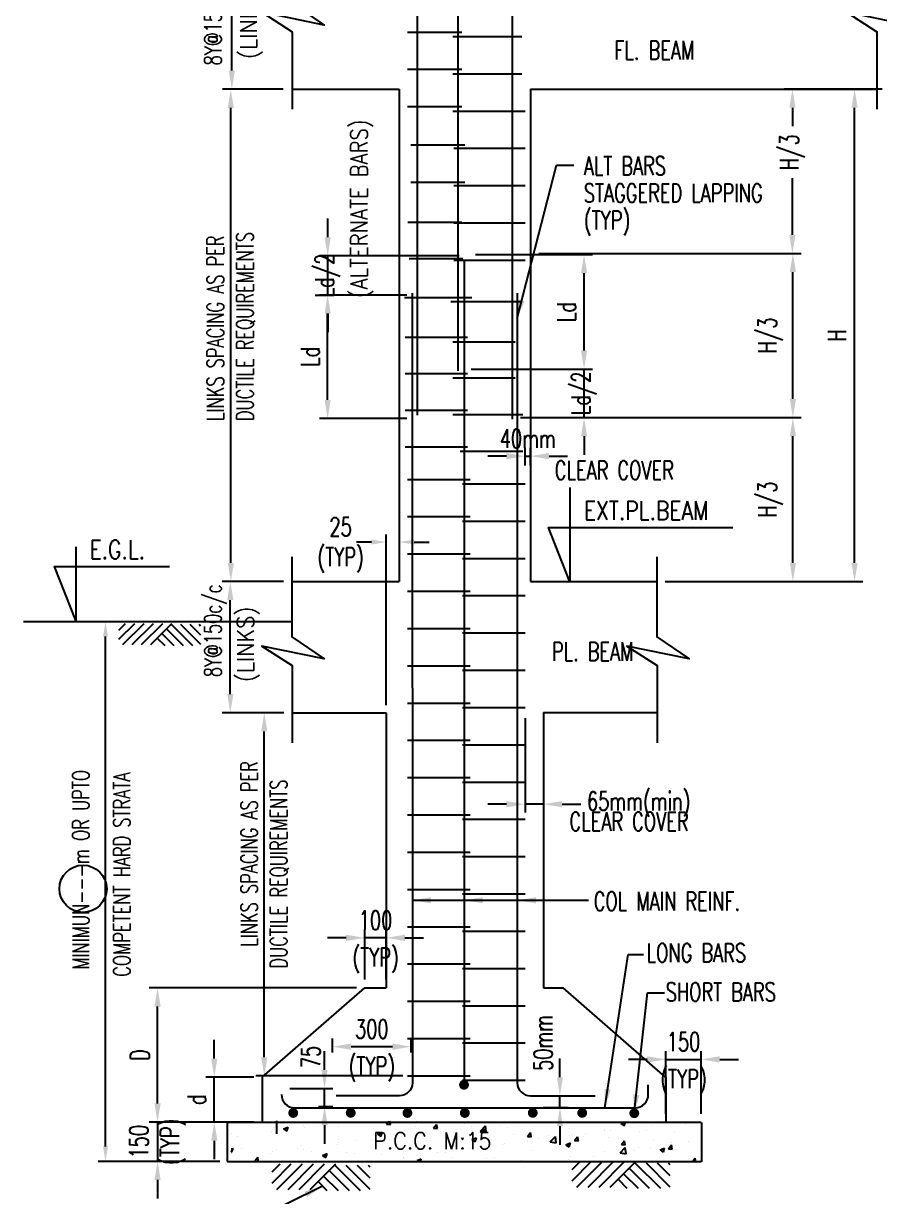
# Model space of a CAD drawing. Header units: inches. Extents: x 61991 to 161106, y 29687 to 64402.
# Drawn here: x 67354 to 67767, y 34769 to 35336 of the extents above; entities that cross this region are included whole.
import ezdxf
from ezdxf.enums import TextEntityAlignment as Align

# ---------------------------------------------------------------- set-up
doc = ezdxf.new("R2010")
doc.units = ezdxf.units.IN
doc.header["$MEASUREMENT"] = 0
doc.header["$PDMODE"] = 2
for name, color, linetype in [('dim', 5, 'Continuous'), ('hatch', 8, 'Continuous'), ('level', 3, 'Continuous'), ('LINE CUT', 8, 'Continuous'), ('other', 5, 'Continuous'), ('p.c.c.', 8, 'Continuous'), ('R.C.C. STRUCTURE', 4, 'Continuous'), ('reinforcement', 6, 'Continuous'), ('REINFORCEMENT LINKS', 2, 'Continuous'), ('TEXT MIDIUM', 2, 'Continuous'), ('TEXT NORMAL', 4, 'Continuous'), ('title', 6, 'Continuous')]:
    doc.layers.add(name, color=color, linetype=linetype)
doc.styles.add('ROMANS', font='R.SHX', dxfattribs={"width": 0.7})
doc.dimstyles.new('DIM96', dxfattribs={"dimscale": 0, "dimtxt": 9, "dimasz": 9, "dimexe": 4, "dimexo": 4, "dimgap": 4, "dimtad": 1, "dimdec": 0, "dimzin": 1, "dimdsep": 46, "dimlunit": 4, "dimtxsty": 'ROMANS', "dimcen": 0, "dimclrd": 5, "dimclre": 5, "dimclrt": 4, "dimadec": 0, "dimazin": 0, "dimtfac": 1, "dimtdec": 0, "dimtix": 1, "dimtmove": 2, "dimatfit": 3, "dimfxl": 0, "dimfrac": 1, "dimtzin": 0, "dimlwd": -1, "dimlwe": -1, "dimarcsym": 0})

# ---------------------------------------------------------------- blocks, each defined once
blk = doc.blocks.new('*D246')
at = {"layer": 'Defpoints', "color": 0, "transparency": 16777216}
for p in [(67725.02, 35304.15), (67772.45, 35304.15), (67598.46, 35224.78)]:
    blk.add_point(p, dxfattribs=at)
at = {"layer": 'dim', "color": 5, "transparency": 16777216}
for p, q in [((67768.45, 35304.15), (67721.02, 35304.15)), ((67725.02, 35295.15), (67725.02, 35286.18)), ((67725.02, 35233.78), (67725.02, 35261.08)), ((67602.46, 35224.78), (67729.02, 35224.78))]:
    blk.add_line(p, q, dxfattribs=at)
for points in [[(67723.52, 35295.15), (67726.52, 35295.15), (67725.02, 35304.15)], [(67723.52, 35233.78), (67726.52, 35233.78), (67725.02, 35224.78)]]:
    blk.add_solid(points, dxfattribs=at)
at = {"layer": 'dim', "color": 4, "transparency": 16777216, "insert": (67725.02, 35273.63), "char_height": 9, "attachment_point": 5, "rotation": 90, "style": 'ROMANS'}
blk.add_mtext('H/3', dxfattribs=at)
blk = doc.blocks.new('*D247')
at = {"layer": 'Defpoints', "color": 0, "transparency": 16777216}
for p in [(67599.66, 35224.78), (67725.25, 35224.78), (67598.45, 35145.54)]:
    blk.add_point(p, dxfattribs=at)
at = {"layer": 'dim', "color": 5, "transparency": 16777216}
for p, q in [((67603.66, 35224.78), (67729.25, 35224.78)), ((67725.25, 35154.54), (67725.25, 35215.78)), ((67602.45, 35145.54), (67729.25, 35145.54))]:
    blk.add_line(p, q, dxfattribs=at)
for points in [[(67723.75, 35215.78), (67726.75, 35215.78), (67725.25, 35224.78)], [(67723.75, 35154.54), (67726.75, 35154.54), (67725.25, 35145.54)]]:
    blk.add_solid(points, dxfattribs=at)
at = {"layer": 'dim', "color": 4, "transparency": 16777216, "insert": (67714.4, 35185.16), "char_height": 9, "attachment_point": 5, "rotation": 90, "style": 'ROMANS'}
blk.add_mtext('H/3', dxfattribs=at)
blk = doc.blocks.new('*D248')
at = {"layer": 'Defpoints', "color": 0, "transparency": 16777216}
for p in [(67598.45, 35145.54), (67725.25, 35145.54), (67660.75, 35066.38)]:
    blk.add_point(p, dxfattribs=at)
at = {"layer": 'dim', "color": 5, "transparency": 16777216}
for p, q in [((67602.45, 35145.54), (67729.25, 35145.54)), ((67725.25, 35075.38), (67725.25, 35136.54)), ((67664.75, 35066.38), (67729.25, 35066.38))]:
    blk.add_line(p, q, dxfattribs=at)
for points in [[(67723.75, 35136.54), (67726.75, 35136.54), (67725.25, 35145.54)], [(67723.75, 35075.38), (67726.75, 35075.38), (67725.25, 35066.38)]]:
    blk.add_solid(points, dxfattribs=at)
at = {"layer": 'dim', "color": 4, "transparency": 16777216, "insert": (67714.4, 35105.96), "char_height": 9, "attachment_point": 5, "rotation": 90, "style": 'ROMANS'}
blk.add_mtext('H/3', dxfattribs=at)
blk = doc.blocks.new('*D249')
at = {"layer": 'Defpoints', "color": 0, "transparency": 16777216}
for p in [(67755.05, 35304.15), (67769.11, 35304.15), (67659.55, 35066.38)]:
    blk.add_point(p, dxfattribs=at)
at = {"layer": 'dim', "color": 5, "transparency": 16777216}
for p, q in [((67765.11, 35304.15), (67751.05, 35304.15)), ((67755.05, 35075.38), (67755.05, 35295.15)), ((67663.55, 35066.38), (67759.05, 35066.38))]:
    blk.add_line(p, q, dxfattribs=at)
for points in [[(67753.55, 35295.15), (67756.55, 35295.15), (67755.05, 35304.15)], [(67753.55, 35075.38), (67756.55, 35075.38), (67755.05, 35066.38)]]:
    blk.add_solid(points, dxfattribs=at)
at = {"layer": 'dim', "color": 4, "transparency": 16777216, "insert": (67746.55, 35185.26), "char_height": 9, "attachment_point": 5, "rotation": 90, "style": 'ROMANS'}
blk.add_mtext('H ', dxfattribs=at)
blk = doc.blocks.new('*D250')
at = {"layer": 'Defpoints', "color": 0, "transparency": 16777216}
for p in [(67453.74, 35304.09), (67483.07, 35304.09), (67483.22, 35066.38)]:
    blk.add_point(p, dxfattribs=at)
at = {"layer": 'dim', "color": 5, "transparency": 16777216}
for p, q in [((67479.07, 35304.09), (67449.74, 35304.09)), ((67453.74, 35075.38), (67453.74, 35295.09)), ((67479.22, 35066.38), (67449.74, 35066.38))]:
    blk.add_line(p, q, dxfattribs=at)
for points in [[(67452.24, 35295.09), (67455.24, 35295.09), (67453.74, 35304.09)], [(67452.24, 35075.38), (67455.24, 35075.38), (67453.74, 35066.38)]]:
    blk.add_solid(points, dxfattribs=at)
blk = doc.blocks.new('*D251')
at = {"layer": 'Defpoints', "color": 0, "transparency": 16777216}
for p in [(67469.91, 35003), (67483.33, 35003), (67540.86, 34827.7)]:
    blk.add_point(p, dxfattribs=at)
at = {"layer": 'dim', "color": 5, "transparency": 16777216}
for p, q in [((67479.33, 35003), (67465.91, 35003)), ((67469.91, 34836.7), (67469.91, 34994)), ((67536.86, 34827.7), (67465.91, 34827.7))]:
    blk.add_line(p, q, dxfattribs=at)
for points in [[(67468.41, 34994), (67471.41, 34994), (67469.91, 35003)], [(67468.41, 34836.7), (67471.41, 34836.7), (67469.91, 34827.7)]]:
    blk.add_solid(points, dxfattribs=at)
blk = doc.blocks.new('*X14')
at = {"color": 0}
for p, q in [((965.97, 785.24), (965.97, 785.24)), ((976.65, 784.79), (976.65, 784.79)), ((983.04, 784.21), (983.04, 784.21)), ((987.32, 784.34), (987.32, 784.34)), ((990.61, 785.21), (990.61, 785.21)), ((997.84, 785.08), (997.84, 785.08)), ((1012.58, 784.67), (1013.33, 785.57)), ((1012.58, 784.67), (1013.78, 784.57)), ((1013.78, 784.57), (1013.59, 785.57)), ((1021.36, 784), (1021.36, 784)), ((1021.68, 785.57), (1021.69, 785.57)), ((1021.69, 785.57), (1021.69, 785.57)), ((1025.81, 785.22), (1025.81, 785.22)), ((1026.93, 783.42), (1027.89, 784.57)), ((1028.12, 783.31), (1027.89, 784.57)), ((1036.49, 784.77), (1036.49, 784.77)), ((1038.62, 784.02), (1038.62, 784.02)), ((1041.25, 782.54), (1042.81, 784.16)), ((1043.03, 782.26), (1042.81, 784.16)), ((1047.16, 784.32), (1047.16, 784.32)), ((1048.73, 785.3), (1048.73, 785.3)), ((1084.17, 784.82), (1085.57, 785.36)), ((1084.17, 784.82), (1085.17, 784.15)), ((1085.17, 784.15), (1085.57, 785.36)), ((1089.63, 784.33), (1089.63, 784.33)), ((1093.57, 784.38), (1093.57, 784.38)), ((1098.57, 785.03), (1098.57, 785.03)), ((1103.78, 784.63), (1103.78, 784.63)), ((965.4, 781.89), (965.4, 781.89)), ((967.08, 780.9), (967.08, 780.9)), ((977.35, 782.3), (977.35, 782.3)), ((978.03, 783.56), (978.03, 783.56)), ((981.14, 783.18), (982.54, 783.71)), ((981.14, 783.18), (982.13, 782.51)), ((982.14, 782.5), (982.54, 783.71)), ((987.45, 783.58), (987.45, 783.58)), ((998, 783.89), (998, 783.89)), ((1008.68, 783.44), (1008.68, 783.44)), ((1009.7, 782), (1009.7, 782)), ((1009.88, 781.57), (1011.28, 782.11)), ((1009.88, 781.57), (1010.88, 780.9)), ((1010.56, 780.64), (1010.56, 780.64)), ((1010.88, 780.9), (1011.28, 782.11)), ((1017.97, 781.11), (1017.97, 781.11)), ((1019.35, 782.98), (1019.35, 782.98)), ((1023.19, 782.31), (1023.19, 782.31)), ((1026.93, 783.42), (1028.12, 783.31)), ((1028.2, 782.97), (1028.2, 782.97)), ((1028.36, 782.61), (1028.36, 782.61)), ((1030.03, 782.53), (1030.03, 782.53)), ((1035.77, 783.96), (1035.77, 783.96)), ((1037.82, 781.62), (1037.82, 781.62)), ((1038.62, 779.97), (1040.03, 780.51)), ((1039.62, 779.3), (1040.03, 780.51)), ((1040.7, 782.08), (1040.7, 782.08)), ((1041.25, 782.54), (1043.03, 782.26)), ((1041.27, 782.16), (1042.23, 783.31)), ((1041.27, 782.16), (1042.47, 782.06)), ((1042.47, 782.06), (1042.24, 783.31)), ((1049.48, 783.62), (1049.48, 783.62)), ((1051.38, 781.63), (1051.38, 781.63)), ((1055.62, 780.91), (1056.58, 782.06)), ((1055.62, 780.91), (1056.81, 780.8)), ((1056.81, 780.8), (1056.58, 782.06)), ((1057.84, 783.87), (1057.84, 783.87)), ((1062.06, 781.18), (1062.06, 781.18)), ((1062.6, 779.22), (1064.16, 780.85)), ((1064.38, 778.95), (1064.16, 780.85)), ((1068.36, 781.06), (1068.36, 781.06)), ((1068.52, 783.42), (1068.52, 783.42)), ((1069.14, 781.55), (1069.14, 781.55)), ((1069.96, 779.65), (1070.93, 780.8)), ((1071.16, 779.55), (1070.93, 780.8)), ((1072.73, 780.73), (1072.73, 780.73)), ((1073.36, 781.72), (1073.36, 781.72)), ((1079.19, 782.96), (1079.19, 782.96)), ((1079.24, 782.83), (1079.24, 782.83)), ((1080.45, 780.62), (1080.45, 780.62)), ((1080.94, 782.71), (1080.94, 782.71)), ((1089.87, 782.51), (1089.87, 782.51)), ((1092.11, 782.62), (1092.11, 782.62)), ((1100.55, 782.06), (1100.55, 782.06)), ((965.22, 777.07), (965.74, 777.26)), ((965.33, 776.05), (965.74, 777.26)), ((968.45, 777.31), (968.45, 777.31)), ((979.13, 776.86), (979.13, 776.86)), ((985.35, 777.32), (985.35, 777.32)), ((986.37, 778), (986.37, 778)), ((987.21, 776.93), (987.21, 776.93)), ((997.6, 778.43), (997.6, 778.43)), ((997.98, 778.99), (997.98, 778.99)), ((998.04, 780), (998.04, 780)), ((1002.99, 779.65), (1002.99, 779.65)), ((1007.87, 779.83), (1007.87, 779.83)), ((1014.49, 777.61), (1014.49, 777.61)), ((1026.16, 779.61), (1026.16, 779.61)), ((1038.38, 777.36), (1038.38, 777.36)), ((1038.62, 779.97), (1039.62, 779.3)), ((1043.14, 777.74), (1043.14, 777.74)), ((1048.15, 778.4), (1048.15, 778.4)), ((1048.48, 778.64), (1048.48, 778.64)), ((1055.72, 779.39), (1055.72, 779.39)), ((1058.87, 780.14), (1058.87, 780.14)), ((1062.6, 779.22), (1064.38, 778.95)), ((1067.37, 778.37), (1068.77, 778.91)), ((1067.37, 778.37), (1068.36, 777.7)), ((1068.36, 777.7), (1068.77, 778.91)), ((1068.78, 778.62), (1068.78, 778.62)), ((1069.96, 779.65), (1071.16, 779.55)), ((1083.41, 780.28), (1083.41, 780.28)), ((1083.94, 775.91), (1085.5, 777.54)), ((1084.31, 778.4), (1085.27, 779.55)), ((1084.31, 778.4), (1085.5, 778.29)), ((1085.5, 778.29), (1085.27, 779.55)), ((1085.72, 775.64), (1085.5, 777.54)), ((1089.39, 777.67), (1089.39, 777.67)), ((1093.31, 777.15), (1093.31, 777.15)), ((1094.09, 779.83), (1094.09, 779.83)), ((1096.11, 776.77), (1097.51, 777.31)), ((1097.11, 776.1), (1097.51, 777.31)), ((1098.65, 777.14), (1099.62, 778.29)), ((1098.65, 777.14), (1099.85, 777.04)), ((1099.85, 777.04), (1099.62, 778.29)), ((1099.65, 779.08), (1099.65, 779.08)), ((1100.89, 778.14), (1100.89, 778.14)), ((1104.76, 779.38), (1104.76, 779.38)), ((965.22, 776.13), (965.33, 776.05)), ((966.84, 774.24), (966.84, 774.24)), ((972.47, 773.57), (973.28, 774.54)), ((972.77, 775.67), (972.77, 775.67)), ((973.46, 773.57), (973.28, 774.54)), ((974.71, 776), (974.71, 776)), ((977.11, 775.65), (977.11, 775.65)), ((977.77, 776.33), (977.77, 776.33)), ((989.8, 776.41), (989.8, 776.41)), ((991.16, 773.61), (991.16, 773.61)), ((993.08, 775.12), (994.48, 775.66)), ((993.08, 775.12), (994.07, 774.45)), ((994.07, 774.45), (994.48, 775.66)), ((1000.48, 775.96), (1000.48, 775.96)), ((1002.83, 775.61), (1002.83, 775.61)), ((1011.16, 775.5), (1011.16, 775.5)), ((1017.72, 774.46), (1017.72, 774.46)), ((1017.93, 774.42), (1017.93, 774.42)), ((1021.83, 775.05), (1021.83, 775.05)), ((1021.95, 773.57), (1023.22, 774.06)), ((1022.94, 775.08), (1022.94, 775.08)), ((1023.06, 773.57), (1023.22, 774.06)), ((1028.11, 775.96), (1028.11, 775.96)), ((1030.51, 776.07), (1030.51, 776.07)), ((1032.51, 774.6), (1032.51, 774.6)), ((1043.19, 774.15), (1043.19, 774.15)), ((1045.46, 774.62), (1045.46, 774.62)), ((1053.86, 773.7), (1053.86, 773.7)), ((1057.12, 776.62), (1057.12, 776.62)), ((1068.1, 773.83), (1068.1, 773.83)), ((1068.9, 774.89), (1068.9, 774.89)), ((1075.68, 774.82), (1075.68, 774.82)), ((1079, 776.17), (1079, 776.17)), ((1083.94, 775.91), (1085.72, 775.64)), ((1088.31, 776.49), (1088.31, 776.49)), ((1096.11, 776.77), (1097.1, 776.1)), ((1106.22, 773.57), (1106.85, 774.23)), ((1106.92, 773.57), (1106.85, 774.23))]:
    blk.add_line(p, q, dxfattribs=at)
blk = doc.blocks.new('*D252')
at = {"layer": 'Defpoints', "color": 0, "transparency": 16777216}
for p in [(67418.37, 34870.14), (67518.45, 34870.14), (67449.99, 34805.38)]:
    blk.add_point(p, dxfattribs=at)
at = {"layer": 'dim', "color": 5, "transparency": 16777216}
for p, q in [((67514.45, 34870.14), (67414.37, 34870.14)), ((67418.37, 34814.38), (67418.37, 34861.14)), ((67445.99, 34805.38), (67414.37, 34805.38))]:
    blk.add_line(p, q, dxfattribs=at)
for points in [[(67416.87, 34861.14), (67419.87, 34861.14), (67418.37, 34870.14)], [(67416.87, 34814.38), (67419.87, 34814.38), (67418.37, 34805.38)]]:
    blk.add_solid(points, dxfattribs=at)
at = {"layer": 'dim', "color": 4, "transparency": 16777216, "insert": (67409.87, 34837.76), "char_height": 9, "attachment_point": 5, "rotation": 90, "style": 'ROMANS'}
blk.add_mtext('D', dxfattribs=at)
blk = doc.blocks.new('*D253')
at = {"layer": 'Defpoints', "color": 0, "transparency": 16777216}
for p in [(67478.21, 34821.54), (67499.02, 34821.54), (67492.11, 34812.84)]:
    blk.add_point(p, dxfattribs=at)
at = {"layer": 'dim', "color": 5, "transparency": 16777216}
for p, q in [((67499.02, 34830.54), (67499.02, 34839.54)), ((67482.21, 34821.54), (67503.02, 34821.54)), ((67499.02, 34812.84), (67499.02, 34821.54)), ((67496.11, 34812.84), (67503.02, 34812.84)), ((67499.02, 34803.84), (67499.02, 34794.84))]:
    blk.add_line(p, q, dxfattribs=at)
for points in [[(67497.52, 34830.54), (67500.52, 34830.54), (67499.02, 34821.54)], [(67497.52, 34803.84), (67500.52, 34803.84), (67499.02, 34812.84)]]:
    blk.add_solid(points, dxfattribs=at)
at = {"layer": 'dim', "color": 4, "transparency": 16777216, "insert": (67492.36, 34836.79), "char_height": 9, "attachment_point": 5, "rotation": 90, "style": 'ROMANS'}
blk.add_mtext('75', dxfattribs=at)
blk = doc.blocks.new('*D254')
at = {"layer": 'Defpoints', "color": 0, "transparency": 16777216}
for p in [(67453.52, 35066.38), (67483.22, 35066.38), (67483.33, 35003)]:
    blk.add_point(p, dxfattribs=at)
at = {"layer": 'dim', "color": 5, "transparency": 16777216}
for p, q in [((67479.22, 35066.38), (67449.52, 35066.38)), ((67453.52, 35012), (67453.52, 35057.38)), ((67479.33, 35003), (67449.52, 35003))]:
    blk.add_line(p, q, dxfattribs=at)
for points in [[(67452.02, 35057.38), (67455.02, 35057.38), (67453.52, 35066.38)], [(67452.02, 35012), (67455.02, 35012), (67453.52, 35003)]]:
    blk.add_solid(points, dxfattribs=at)
blk = doc.blocks.new('*D255')
at = {"layer": 'Defpoints', "color": 0, "transparency": 16777216}
for p in [(67445.76, 34827.05), (67468.95, 34827.05), (67468.95, 34805.38)]:
    blk.add_point(p, dxfattribs=at)
at = {"layer": 'dim', "color": 5, "transparency": 16777216}
for p, q in [((67445.76, 34836.05), (67445.76, 34845.05)), ((67464.95, 34827.05), (67441.76, 34827.05)), ((67445.76, 34805.38), (67445.76, 34827.05)), ((67464.95, 34805.38), (67441.76, 34805.38)), ((67445.76, 34796.38), (67445.76, 34787.38))]:
    blk.add_line(p, q, dxfattribs=at)
for points in [[(67444.26, 34836.05), (67447.26, 34836.05), (67445.76, 34827.05)], [(67444.26, 34796.38), (67447.26, 34796.38), (67445.76, 34805.38)]]:
    blk.add_solid(points, dxfattribs=at)
at = {"layer": 'dim', "color": 4, "transparency": 16777216, "insert": (67437.26, 34816.21), "char_height": 9, "attachment_point": 5, "rotation": 90, "style": 'ROMANS'}
blk.add_mtext('d ', dxfattribs=at)
blk = doc.blocks.new('*D256')
at = {"layer": 'Defpoints', "color": 0, "transparency": 16777216}
for p in [(67452.03, 34805.38), (67418.37, 34786.4), (67452.03, 34786.4)]:
    blk.add_point(p, dxfattribs=at)
at = {"layer": 'dim', "color": 5, "transparency": 16777216}
for p, q in [((67418.37, 34814.38), (67418.37, 34823.38)), ((67448.03, 34805.38), (67414.37, 34805.38)), ((67418.37, 34805.38), (67418.37, 34786.4)), ((67448.03, 34786.4), (67414.37, 34786.4)), ((67418.37, 34777.4), (67418.37, 34768.4))]:
    blk.add_line(p, q, dxfattribs=at)
for points in [[(67416.87, 34814.38), (67419.87, 34814.38), (67418.37, 34805.38)], [(67416.87, 34777.4), (67419.87, 34777.4), (67418.37, 34786.4)]]:
    blk.add_solid(points, dxfattribs=at)
at = {"layer": 'dim', "color": 4, "transparency": 16777216, "insert": (67418.37, 34795.89), "char_height": 9, "attachment_point": 5, "rotation": 90, "style": 'ROMANS'}
blk.add_mtext('150\\P(TYP)', dxfattribs=at)
blk = doc.blocks.new('*D257')
at = {"layer": 'Defpoints', "color": 0, "transparency": 16777216}
for p in [(67597.61, 34818.04), (67612.72, 34818.04), (67600.55, 34812.32)]:
    blk.add_point(p, dxfattribs=at)
at = {"layer": 'dim', "color": 5, "transparency": 16777216}
for p, q in [((67612.72, 34827.04), (67612.72, 34836.04)), ((67601.61, 34818.04), (67616.72, 34818.04)), ((67612.72, 34812.32), (67612.72, 34818.04)), ((67604.55, 34812.32), (67616.72, 34812.32)), ((67612.72, 34803.32), (67612.72, 34794.32))]:
    blk.add_line(p, q, dxfattribs=at)
for points in [[(67611.22, 34827.04), (67614.22, 34827.04), (67612.72, 34818.04)], [(67611.22, 34803.32), (67614.22, 34803.32), (67612.72, 34812.32)]]:
    blk.add_solid(points, dxfattribs=at)
at = {"layer": 'dim', "color": 4, "transparency": 16777216, "insert": (67604.62, 34843.58), "char_height": 9, "attachment_point": 5, "rotation": 90, "style": 'ROMANS'}
blk.add_mtext('50mm', dxfattribs=at)
blk = doc.blocks.new('*D258')
at = {"layer": 'Defpoints', "color": 0, "transparency": 16777216}
for p in [(67518.45, 34894.31), (67518.45, 34870.14), (67528.84, 34870.14)]:
    blk.add_point(p, dxfattribs=at)
at = {"layer": 'dim', "color": 5, "transparency": 16777216}
for p, q in [((67518.45, 34874.14), (67518.45, 34898.31)), ((67528.84, 34874.14), (67528.84, 34898.31)), ((67509.45, 34894.31), (67500.45, 34894.31)), ((67528.84, 34894.31), (67518.45, 34894.31)), ((67537.84, 34894.31), (67546.84, 34894.31))]:
    blk.add_line(p, q, dxfattribs=at)
for points in [[(67509.45, 34895.81), (67509.45, 34892.81), (67518.45, 34894.31)], [(67537.84, 34895.81), (67537.84, 34892.81), (67528.84, 34894.31)]]:
    blk.add_solid(points, dxfattribs=at)
at = {"layer": 'dim', "color": 4, "transparency": 16777216, "char_height": 9, "attachment_point": 5, "style": 'ROMANS'}
for s, insert in [('100', (67523.65, 34902.81)), ('(TYP)', (67523.65, 34883.45))]:
    blk.add_mtext(s, dxfattribs=dict(at, insert=insert))
blk = doc.blocks.new('*D259')
at = {"layer": 'Defpoints', "color": 0, "transparency": 16777216}
for p in [(67502.85, 34841.76), (67502.85, 34834.92), (67540.83, 34834.92)]:
    blk.add_point(p, dxfattribs=at)
at = {"layer": 'dim', "color": 5, "transparency": 16777216}
for p, q in [((67502.85, 34838.92), (67502.85, 34845.76)), ((67531.83, 34841.76), (67511.85, 34841.76)), ((67540.83, 34838.92), (67540.83, 34845.76))]:
    blk.add_line(p, q, dxfattribs=at)
for points in [[(67511.85, 34843.26), (67511.85, 34840.26), (67502.85, 34841.76)], [(67531.83, 34843.26), (67531.83, 34840.26), (67540.83, 34841.76)]]:
    blk.add_solid(points, dxfattribs=at)
at = {"layer": 'dim', "color": 4, "transparency": 16777216, "char_height": 9, "attachment_point": 5, "style": 'ROMANS'}
for s, insert in [('300', (67521.84, 34850.26)), ('(TYP)', (67521.84, 34830.91))]:
    blk.add_mtext(s, dxfattribs=dict(at, insert=insert))
blk = doc.blocks.new('*D260')
at = {"layer": 'Defpoints', "color": 0, "transparency": 16777216}
for p in [(67680.95, 34835.65), (67663.85, 34805.38), (67680.95, 34805.38)]:
    blk.add_point(p, dxfattribs=at)
at = {"layer": 'dim', "color": 5, "transparency": 16777216}
for p, q in [((67654.85, 34835.65), (67645.85, 34835.65)), ((67663.85, 34809.38), (67663.85, 34839.65)), ((67663.85, 34835.65), (67680.95, 34835.65)), ((67680.95, 34809.38), (67680.95, 34839.65)), ((67689.95, 34835.65), (67698.95, 34835.65))]:
    blk.add_line(p, q, dxfattribs=at)
for points in [[(67654.85, 34837.15), (67654.85, 34834.15), (67663.85, 34835.65)], [(67689.95, 34837.15), (67689.95, 34834.15), (67680.95, 34835.65)]]:
    blk.add_solid(points, dxfattribs=at)
at = {"layer": 'dim', "color": 4, "transparency": 16777216, "char_height": 9, "attachment_point": 5, "style": 'ROMANS'}
for s, insert in [('150', (67672.4, 34844.15)), ('(TYP)', (67672.4, 34824.79))]:
    blk.add_mtext(s, dxfattribs=dict(at, insert=insert))
blk = doc.blocks.new('*D261')
at = {"layer": 'Defpoints', "color": 0, "transparency": 16777216}
for p in [(67595.89, 35004.32), (67604.78, 35004.32), (67595.89, 34958.84)]:
    blk.add_point(p, dxfattribs=at)
at = {"layer": 'dim', "color": 5, "transparency": 16777216}
for p, q in [((67595.89, 35000.32), (67595.89, 34954.84)), ((67604.78, 35000.32), (67604.78, 34954.84)), ((67586.89, 34958.84), (67577.89, 34958.84)), ((67604.78, 34958.84), (67595.89, 34958.84)), ((67613.78, 34958.84), (67622.78, 34958.84))]:
    blk.add_line(p, q, dxfattribs=at)
for points in [[(67586.89, 34960.34), (67586.89, 34957.34), (67595.89, 34958.84)], [(67613.78, 34960.34), (67613.78, 34957.34), (67604.78, 34958.84)]]:
    blk.add_solid(points, dxfattribs=at)
at = {"layer": 'dim', "color": 4, "transparency": 16777216, "insert": (67650.77, 34958.84), "char_height": 9, "attachment_point": 5, "style": 'ROMANS'}
blk.add_mtext('65mm(min)', dxfattribs=at)
blk = doc.blocks.new('*D16')
at = {"layer": 'Defpoints', "color": 0, "transparency": 16777216}
for p in [(67454.25, 35379), (67483.07, 35379), (67483.07, 35304.09)]:
    blk.add_point(p, dxfattribs=at)
at = {"layer": 'dim', "color": 5, "transparency": 16777216}
for p, q in [((67479.07, 35379), (67450.25, 35379)), ((67454.25, 35313.09), (67454.25, 35370)), ((67479.07, 35304.09), (67450.25, 35304.09))]:
    blk.add_line(p, q, dxfattribs=at)
for points in [[(67452.75, 35370), (67455.75, 35370), (67454.25, 35379)], [(67452.75, 35313.09), (67455.75, 35313.09), (67454.25, 35304.09)]]:
    blk.add_solid(points, dxfattribs=at)
blk = doc.blocks.new('*D17')
at = {"layer": 'Defpoints', "color": 0, "transparency": 16777216}
for p in [(67598.45, 35126.89), (67595.89, 35118.33), (67598.45, 35118.33)]:
    blk.add_point(p, dxfattribs=at)
at = {"layer": 'dim', "color": 5, "transparency": 16777216}
for p, q in [((67595.89, 35122.33), (67595.89, 35130.89)), ((67598.45, 35122.33), (67598.45, 35130.89)), ((67586.89, 35126.89), (67577.89, 35126.89)), ((67595.89, 35126.89), (67598.45, 35126.89)), ((67607.45, 35126.89), (67616.45, 35126.89))]:
    blk.add_line(p, q, dxfattribs=at)
for points in [[(67586.89, 35128.39), (67586.89, 35125.39), (67595.89, 35126.89)], [(67607.45, 35128.39), (67607.45, 35125.39), (67598.45, 35126.89)]]:
    blk.add_solid(points, dxfattribs=at)
at = {"layer": 'dim', "color": 4, "transparency": 16777216, "insert": (67597.17, 35135.39), "char_height": 9, "attachment_point": 5, "style": 'ROMANS'}
blk.add_mtext('40mm', dxfattribs=at)
blk = doc.blocks.new('*D18')
at = {"layer": 'Defpoints', "color": 0, "transparency": 16777216}
for p in [(67567.94, 35224.22), (67624.38, 35224.22), (67565.92, 35168.94)]:
    blk.add_point(p, dxfattribs=at)
at = {"layer": 'dim', "color": 5, "transparency": 16777216}
for p, q in [((67571.94, 35224.22), (67628.38, 35224.22)), ((67624.38, 35177.94), (67624.38, 35215.22)), ((67569.92, 35168.94), (67628.38, 35168.94))]:
    blk.add_line(p, q, dxfattribs=at)
for points in [[(67622.88, 35215.22), (67625.88, 35215.22), (67624.38, 35224.22)], [(67622.88, 35177.94), (67625.88, 35177.94), (67624.38, 35168.94)]]:
    blk.add_solid(points, dxfattribs=at)
at = {"layer": 'dim', "color": 4, "transparency": 16777216, "insert": (67615.88, 35196.58), "char_height": 9, "attachment_point": 5, "rotation": 90, "style": 'ROMANS'}
blk.add_mtext('Ld', dxfattribs=at)
blk = doc.blocks.new('*D19')
at = {"layer": 'Defpoints', "color": 0, "transparency": 16777216}
for p in [(67565.92, 35168.94), (67624.38, 35168.94), (67589.73, 35145.54)]:
    blk.add_point(p, dxfattribs=at)
at = {"layer": 'dim', "color": 5, "transparency": 16777216}
for p, q in [((67624.38, 35177.94), (67624.38, 35186.94)), ((67569.92, 35168.94), (67628.38, 35168.94)), ((67624.38, 35145.54), (67624.38, 35168.94)), ((67593.73, 35145.54), (67628.38, 35145.54)), ((67624.38, 35136.54), (67624.38, 35127.54))]:
    blk.add_line(p, q, dxfattribs=at)
for points in [[(67622.88, 35177.94), (67625.88, 35177.94), (67624.38, 35168.94)], [(67622.88, 35136.54), (67625.88, 35136.54), (67624.38, 35145.54)]]:
    blk.add_solid(points, dxfattribs=at)
at = {"layer": 'dim', "color": 4, "transparency": 16777216, "insert": (67624.38, 35157.24), "char_height": 9, "attachment_point": 5, "rotation": 90, "style": 'ROMANS'}
blk.add_mtext('Ld/2', dxfattribs=at)
blk = doc.blocks.new('*D20')
at = {"layer": 'Defpoints', "color": 0, "transparency": 16777216}
for p in [(67500.52, 35204.71), (67542.84, 35204.71), (67542.82, 35145.07)]:
    blk.add_point(p, dxfattribs=at)
at = {"layer": 'dim', "color": 5, "transparency": 16777216}
for p, q in [((67538.84, 35204.71), (67496.52, 35204.71)), ((67500.52, 35154.07), (67500.52, 35195.71)), ((67538.82, 35145.07), (67496.52, 35145.07))]:
    blk.add_line(p, q, dxfattribs=at)
for points in [[(67499.02, 35195.71), (67502.02, 35195.71), (67500.52, 35204.71)], [(67499.02, 35154.07), (67502.02, 35154.07), (67500.52, 35145.07)]]:
    blk.add_solid(points, dxfattribs=at)
at = {"layer": 'dim', "color": 4, "transparency": 16777216, "insert": (67492.02, 35174.89), "char_height": 9, "attachment_point": 5, "rotation": 90, "style": 'ROMANS'}
blk.add_mtext('Ld ', dxfattribs=at)
blk = doc.blocks.new('*D21')
at = {"layer": 'Defpoints', "color": 0, "transparency": 16777216}
for p in [(67500.55, 35223.61), (67568.1, 35223.61), (67542.84, 35204.71)]:
    blk.add_point(p, dxfattribs=at)
at = {"layer": 'dim', "color": 5, "transparency": 16777216}
for p, q in [((67500.55, 35232.61), (67500.55, 35241.61)), ((67564.1, 35223.61), (67496.55, 35223.61)), ((67500.55, 35204.71), (67500.55, 35223.61)), ((67538.84, 35204.71), (67496.55, 35204.71)), ((67500.55, 35195.71), (67500.55, 35186.71))]:
    blk.add_line(p, q, dxfattribs=at)
for points in [[(67499.05, 35232.61), (67502.05, 35232.61), (67500.55, 35223.61)], [(67499.05, 35195.71), (67502.05, 35195.71), (67500.55, 35204.71)]]:
    blk.add_solid(points, dxfattribs=at)
at = {"layer": 'dim', "color": 4, "transparency": 16777216, "insert": (67500.55, 35214.16), "char_height": 9, "attachment_point": 5, "rotation": 90, "style": 'ROMANS'}
blk.add_mtext('Ld/2', dxfattribs=at)

msp = doc.modelspace()

# ---------------------------------------------------------------- linework, layer by layer
at = {"layer": 'dim'}
for p, q in [((67521.63704, 35085.42017), (67514.43704, 35085.42017)), ((67528.83704, 35006.61864), (67528.83704, 35089.02017)), ((67535.16593, 35069.97636), (67535.16593, 35089.02017)), ((67542.36593, 35085.42017), (67549.56593, 35085.42017)), ((67407.49546, 35046.96725), (67389.62137, 35046.96725)), ((67483.21807, 35046.96725), (67393.28223, 35046.96725)), ((67393.22137, 34793.59561), (67393.22137, 35039.76725)), ((67448.42657, 34786.39561), (67389.62137, 34786.39561))]:
    msp.add_line(p, q, dxfattribs=at)
for points in [[(67521.63704, 35086.6202), (67521.63704, 35084.22013), (67528.83704, 35085.42017)], [(67542.36593, 35086.6202), (67542.36593, 35084.22013), (67535.16593, 35085.42017)], [(67392.02133, 35039.76725), (67394.4214, 35039.76725), (67393.22137, 35046.96725)], [(67392.02133, 34793.59561), (67394.4214, 34793.59561), (67393.22137, 34786.39561)]]:
    msp.add_solid(points, dxfattribs=at)
at = {"layer": 'hatch'}
for p, q in [((67399.72767, 35042.94725), (67402.95753, 35046.17711)), ((67399.72767, 35038.47259), (67407.43219, 35046.17711)), ((67401.6698, 35035.94006), (67411.90685, 35046.17711)), ((67406.14446, 35035.94006), (67416.38151, 35046.17711)), ((67410.61912, 35035.94006), (67420.85617, 35046.17711)), ((67415.09378, 35035.94006), (67425.33083, 35046.17711)), ((67425.00176, 35045.70097), (67435.23882, 35035.46392)), ((67429.47642, 35045.70097), (67439.09627, 35036.08112)), ((67433.95108, 35045.70097), (67439.09627, 35040.55578)), ((67438.42574, 35045.70097), (67439.09627, 35045.03044)), ((67418.21624, 35039.06252), (67421.81484, 35035.46392)), ((67420.45357, 35041.29985), (67426.2895, 35035.46392)), ((67422.6909, 35043.53718), (67430.76416, 35035.46392)), ((67473.69003, 34781.25964), (67477.56586, 34785.13547)), ((67473.69003, 34775.89005), (67482.93545, 34785.13547)), ((67476.02058, 34772.85101), (67488.30505, 34785.13547)), ((67481.39017, 34772.85101), (67493.67464, 34785.13547)), ((67486.75977, 34772.85101), (67499.04423, 34785.13547)), ((67492.12936, 34772.85101), (67504.41382, 34785.13547)), ((67504.01894, 34784.5641), (67516.3034, 34772.27964)), ((67509.38853, 34784.5641), (67520.93235, 34773.02028)), ((67514.75812, 34784.5641), (67520.93235, 34778.38987)), ((67520.12771, 34784.5641), (67520.93235, 34783.75947)), ((67618.61596, 34782.40991), (67622.49179, 34786.28574)), ((67618.61596, 34777.04032), (67627.86138, 34786.28574)), ((67620.94651, 34774.00128), (67633.23097, 34786.28574)), ((67626.3161, 34774.00128), (67638.60057, 34786.28574)), ((67631.68569, 34774.00128), (67643.97016, 34786.28574)), ((67637.05529, 34774.00128), (67649.33975, 34786.28574)), ((67648.94487, 34785.71437), (67661.22933, 34773.42991)), ((67654.31446, 34785.71437), (67665.85828, 34774.17055)), ((67659.68405, 34785.71437), (67665.85828, 34779.54014)), ((67665.05364, 34785.71437), (67665.85828, 34784.90973)), ((67498.5611, 34779.28275), (67505.56422, 34772.27964)), ((67501.2459, 34781.96755), (67510.93381, 34772.27964)), ((67643.48703, 34780.43302), (67650.49015, 34773.42991)), ((67646.17183, 34783.11782), (67655.85974, 34773.42991)), ((67495.87631, 34776.59796), (67500.19463, 34772.27964)), ((67640.80223, 34777.74823), (67645.12055, 34773.42991))]:
    msp.add_line(p, q, dxfattribs=at)
at = {"layer": 'level', "color": 2}
msp.add_lwpolyline([(67617.58394, 35111.80427), (67617.58394, 35066.28704), (67607.13627, 35092.3766), (67696.16739, 35092.3766)], dxfattribs=at)
at = {"layer": 'LINE CUT', "flags": 128}
for points in [[(67483.21807, 35384.41847), (67483.21807, 35345.75363), (67498.89336, 35335.06788), (67468.73842, 35341.22023), (67483.32958, 35331.82977), (67483.32958, 35294.46692)], [(67765.64207, 35384.41847), (67765.64207, 35345.75363), (67781.31747, 35335.06788), (67751.16242, 35341.22023), (67765.75358, 35331.82977), (67765.75358, 35294.46692)], [(67483.21807, 35078.35684), (67483.21807, 35039.69188), (67498.89336, 35029.00614), (67468.73842, 35035.15859), (67483.32958, 35025.76803), (67483.32958, 34988.40529)], [(67659.54523, 35078.35684), (67659.54523, 35039.69188), (67675.22063, 35029.00614), (67645.06558, 35035.15859), (67659.65674, 35025.76803), (67659.65674, 34988.40529)]]:
    msp.add_lwpolyline(points, dxfattribs=at)
at = {"layer": 'other'}
for p, q in [((67539.11838, 34971.69629), (67569.31276, 34971.69629)), ((67565.70057, 34969.54517), (67595.89484, 34969.54517)), ((67539.11838, 34953.69629), (67569.31276, 34953.69629)), ((67475.77286, 34805.95325), (67475.77286, 34799.62435))]:
    msp.add_line(p, q, dxfattribs=at)
msp.add_circle((67382.39305, 34918.01747), 11.40124, dxfattribs=at)
at = {"layer": 'p.c.c.'}
for p, q in [((67452.02657, 34805.38207), (67680.95033, 34805.38207)), ((67452.02657, 34805.38207), (67452.02657, 34786.39561)), ((67681.08975, 34805.20761), (67681.08975, 34786.22103)), ((67452.02657, 34786.39561), (67680.95033, 34786.39561))]:
    msp.add_line(p, q, dxfattribs=at)
at = {"layer": 'R.C.C. STRUCTURE'}
for p, q in [((67483.32958, 35304.09226), (67535.09266, 35304.11907)), ((67535.09266, 35304.11907), (67535.09266, 35066.37636)), ((67598.45784, 35304.15192), (67765.75358, 35304.18367)), ((67598.45784, 35304.15192), (67598.45784, 35066.37636)), ((67483.21807, 35066.37636), (67535.09266, 35066.37636)), ((67598.45784, 35066.37636), (67659.54523, 35066.37636)), ((67483.32958, 35002.99502), (67528.83704, 35003.01864)), ((67528.83704, 35003.01864), (67528.83704, 34870.13516)), ((67604.78333, 35003.05797), (67659.65674, 35003.08643)), ((67604.78333, 35003.05797), (67604.78333, 34870.13516)), ((67468.9465, 34827.04733), (67518.45474, 34870.13527)), ((67518.45474, 34870.13527), (67528.83704, 34870.13527)), ((67604.78333, 34870.13516), (67614.26596, 34870.13516)), ((67663.7742, 34827.04733), (67614.26596, 34870.13516)), ((67468.9465, 34827.04733), (67468.9465, 34805.38207)), ((67663.85187, 34827.04733), (67663.85187, 34805.38207)), ((67468.9465, 34805.38207), (67663.85187, 34805.38207))]:
    msp.add_line(p, q, dxfattribs=at)
at = {"layer": 'reinforcement'}
for p, q in [((67563.41102, 35535.05553), (67563.41102, 35168.15447)), ((67543.81767, 35517.53124), (67543.74889, 35146.7052)), ((67589.68614, 35516.57773), (67589.71745, 35144.81962)), ((67566.47653, 35220.89554), (67566.47653, 34821.72028))]:
    msp.add_line(p, q, dxfattribs=at)
for points in [[(67541.42496, 35205.52985), (67541.49483, 34824.36864, -0.414213562), (67535.16598, 34818.03979), (67504.57861, 34818.03979)], [(67592.12559, 35205.52985), (67592.12559, 34824.36864, 0.414213562), (67598.45444, 34818.03979), (67629.80425, 34818.03979)], [(67478.2062, 34818.61099, 0.414213562), (67484.53505, 34812.28214), (67649.08519, 34812.28214, 0.414210537), (67655.41404, 34818.61093), (67655.41404, 34823.39185)]]:
    msp.add_lwpolyline(points, format="xyb", dxfattribs=at)
at = {"layer": 'reinforcement', "const_width": 2.37332}
for points in [[(67565.20069, 34823.35317, 1), (67567.57395, 34823.35317, 1)], [(67482.71006, 34809.77177, 1), (67485.08333, 34809.77177, 1)], [(67510.49075, 34809.84076, 1), (67512.86402, 34809.84076, 1)], [(67537.87967, 34809.77177, 1), (67540.25293, 34809.77177, 1)], [(67565.59136, 34809.77177, 1), (67567.96474, 34809.77177, 1)], [(67598.41917, 34809.81143, 1), (67600.79244, 34809.81143, 1)], [(67622.294, 34809.80626, 1), (67624.66727, 34809.80626, 1)], [(67647.44764, 34809.62213, 1), (67649.82101, 34809.62213, 1)]]:
    msp.add_lwpolyline(points, format="xyb", close=True, dxfattribs=at)
at = {"layer": 'REINFORCEMENT LINKS'}
for p, q in [((67539.11838, 35331.69629), (67565.30978, 35331.69629)), ((67561.05005, 35329.54517), (67594.39378, 35329.54517)), ((67539.11838, 35313.69629), (67565.30978, 35313.69629)), ((67561.05005, 35311.54517), (67594.39378, 35311.54517)), ((67539.11838, 35295.69629), (67565.30978, 35295.69629)), ((67561.05005, 35293.54517), (67595.89484, 35293.54517)), ((67540.77028, 35277.14642), (67566.74174, 35277.14642)), ((67561.47764, 35275.54517), (67595.89484, 35275.54517)), ((67540.77028, 35259.14642), (67566.74174, 35259.14642)), ((67561.47764, 35257.54517), (67595.89484, 35257.54517)), ((67539.3258, 35239.95781), (67565.31462, 35239.95781)), ((67561.47764, 35239.54517), (67595.89484, 35239.54517)), ((67539.87643, 35222.41891), (67565.86525, 35222.41891)), ((67561.47764, 35221.54517), (67595.89484, 35221.54517)), ((67537.67389, 35203.54088), (67570.2321, 35203.54088)), ((67560.05052, 35201.53192), (67594.45036, 35201.53192)), ((67537.92438, 35184.28394), (67568.11877, 35184.28394)), ((67560.98315, 35182.13281), (67591.17742, 35182.13281)), ((67537.92438, 35166.81271), (67568.11877, 35166.81271)), ((67560.98315, 35164.66159), (67591.17742, 35164.66159)), ((67537.92438, 35149.17679), (67568.11877, 35149.17679)), ((67560.98315, 35147.02567), (67594.84653, 35147.02567)), ((67537.92438, 35131.42344), (67568.11877, 35131.42344)), ((67564.58732, 35129.27232), (67594.7816, 35129.27232)), ((67539.11838, 35115.69629), (67569.31276, 35115.69629)), ((67565.70057, 35113.54517), (67595.89484, 35113.54517)), ((67539.11838, 35097.69629), (67569.31276, 35097.69629)), ((67539.11838, 35097.69629), (67569.31276, 35097.69629)), ((67565.70057, 35095.54517), (67595.89484, 35095.54517)), ((67565.70057, 35095.54517), (67595.89484, 35095.54517)), ((67539.11838, 35079.69629), (67569.31276, 35079.69629)), ((67565.70057, 35077.54517), (67595.89484, 35077.54517)), ((67539.11838, 35061.69629), (67569.31276, 35061.69629)), ((67565.70057, 35059.54517), (67595.89484, 35059.54517)), ((67539.11838, 35043.69629), (67569.31276, 35043.69629)), ((67565.70057, 35041.54517), (67595.89484, 35041.54517)), ((67539.11838, 35025.69629), (67569.31276, 35025.69629)), ((67565.70057, 35023.54517), (67595.89484, 35023.54517)), ((67539.11838, 35007.69629), (67569.31276, 35007.69629)), ((67565.70057, 35005.54517), (67595.89484, 35005.54517)), ((67539.11838, 34989.69629), (67569.31276, 34989.69629)), ((67565.70057, 34987.54517), (67595.89484, 34987.54517)), ((67539.11838, 34971.69629), (67569.31276, 34971.69629)), ((67565.70057, 34969.54517), (67595.89484, 34969.54517)), ((67539.11838, 34953.69629), (67569.31276, 34953.69629)), ((67565.70057, 34951.54517), (67595.89484, 34951.54517)), ((67539.11838, 34935.69629), (67569.31276, 34935.69629)), ((67565.70057, 34933.54517), (67595.89484, 34933.54517)), ((67539.11838, 34917.69629), (67569.31276, 34917.69629)), ((67565.70057, 34915.54517), (67595.89484, 34915.54517)), ((67539.11838, 34899.69629), (67569.31276, 34899.69629)), ((67565.70057, 34897.54517), (67595.89484, 34897.54517)), ((67539.11838, 34881.69629), (67569.31276, 34881.69629)), ((67565.70057, 34879.54517), (67595.89484, 34879.54517)), ((67539.11838, 34863.69629), (67569.31276, 34863.69629)), ((67565.70057, 34861.54517), (67595.89484, 34861.54517)), ((67539.11838, 34845.69629), (67569.31276, 34845.69629)), ((67565.70057, 34843.54517), (67595.89484, 34843.54517)), ((67539.11838, 34827.69629), (67569.31276, 34827.69629)), ((67565.70057, 34825.54517), (67595.89484, 34825.54517))]:
    msp.add_line(p, q, dxfattribs=at)
at = {"layer": 'TEXT MIDIUM'}
msp.add_lwpolyline([(67378.97167, 35083.17381), (67378.97167, 35047.51757), (67368.524, 35073.60702), (67424.14207, 35073.60702)], dxfattribs=at)
at = {"layer": 'title'}
msp.add_line((67483.21786, 35046.9677), (67353.59754, 35046.9677), dxfattribs=at)

# ---------------------------------------------------------------- block references
at = {"layer": 'hatch', "xscale": 1.582250976563955, "yscale": 1.582250976563955, "zscale": 1.582212385864259}
msp.add_blockref('*X14', (65926.77156, 33562.84857), dxfattribs=at)

# ---------------------------------------------------------------- texts
at = {"layer": 'TEXT MIDIUM', "style": 'ROMANS'}
for s, height, width, p in [('EXT.PL.BEAM', 9, 0.8, (67624.2621, 35096.10426)), ('E.G.L.', 9, 0.8, (67385.51665, 35077.33434)), ('P.C.C. M:15', 8.0730408, 0.9, (67522.6235, 34792.30493))]:
    msp.add_text(s, height=height, dxfattribs=dict(at, width=width)).set_placement(p)
at = {"layer": 'TEXT NORMAL', "style": 'ROMANS'}
for s, width, p in [('(LINKS)', 0.9, (67466.37273, 35318.6665)), ('(ALTERNATE BARS)', 0.85, (67519.77035, 35203.22323)), ('(LINKS)', 0.9, (67464.93572, 35017.76592))]:
    msp.add_text(s, height=8.160175, rotation=90, dxfattribs=dict(at, width=width)).set_placement(p)
at = {"layer": 'TEXT NORMAL', "style": 'ROMANS', "width": 0.7}
for s, p in [('FL. BEAM', (67639.01244, 35318.36295)), ('ALT BARS', (67624.25791, 35262.55757)), ('STAGGERED LAPPING', (67624.25791, 35249.46736)), ('(TYP)', (67624.25791, 35236.37726)), ('PL. BEAM', (67608.82575, 35028.07065)), ('COL MAIN REINF.', (67629.0272, 34907.45684)), ('LONG BARS', (67654.58029, 34882.59453)), ('SHORT BARS', (67663.80342, 34863.67509))]:
    msp.add_text(s, height=9, dxfattribs=at).set_placement(p)
for s, p in [('CLEAR COVER', (67638.97803, 35120.08342)), ('25', (67506.77661, 35092.77436)), ('(TYP)', (67506.77661, 35077.60878)), ('CLEAR COVER', (67646.09434, 34950.50959))]:
    msp.add_text(s, height=9, dxfattribs=at).set_placement(p, align=Align.MIDDLE)
at = {"layer": 'TEXT NORMAL', "char_height": 8.160175, "attachment_point": 5, "rotation": 90, "style": 'ROMANS'}
for s, insert in [('8Y@150c/c', (67446.4587, 35337.99497)), ('LINKS SPACING AS PER ', (67446.32851, 35188.65755)), ('DUCTILE REQUIREMENTS', (67460.9746, 35189.47849)), ('8Y@150c/c', (67446.4587, 35042.6059)), ('LINKS SPACING AS PER ', (67462.60684, 34934.80585)), ('MINIMUN---m OR UPTO  ', (67381.32691, 34927.17002)), ('  COMPETENT HARD STRATA', (67401.11988, 34920.96011)), ('DUCTILE REQUIREMENTS', (67477.25293, 34925.10272))]:
    msp.add_mtext(s, dxfattribs=dict(at, insert=insert))

# ---------------------------------------------------------------- dimensions: what is measured, and where the dimension line sits
at = {"layer": 'dim'}
for base, p1, p2, picture, middle in [((67454.25448, 35378.99771), (67483.07283, 35304.09215), (67483.07283, 35378.99771), '*D16', (67454.25448, 35341.54493)), ((67453.74076, 35304.09215), (67483.21807, 35066.37636), (67483.07283, 35304.09215), '*D250', (67453.74076, 35185.23425)), ((67453.51543, 35066.37636), (67483.32958, 35002.99502), (67483.21807, 35066.37636), '*D254', (67453.51543, 35034.68569)), ((67469.91462, 35002.99502), (67540.85641, 34827.69629), (67483.32958, 35002.99502), '*D251', (67469.91462, 34915.34565))]:
    dim = msp.add_linear_dim(base=base, p1=p1, p2=p2, angle=90, text=' ', dimstyle='DIM96', override={"dimscale": 1}, dxfattribs=at)
    dim.commit()
    dim.dimension.update_dxf_attribs({"geometry": picture, "text_midpoint": middle, "text_rotation": 90})
for base, p1, p2, text, picture, middle in [((67725.01923, 35304.15203), (67598.45784, 35224.77636), (67772.4514, 35304.15203), 'H/3', '*D246', (67725.01923, 35273.62715)), ((67500.54666, 35223.6118), (67542.83538, 35204.70829), (67568.10053, 35223.6118), 'Ld/2', '*D21', (67500.54666, 35214.16005)), ((67624.37948, 35168.93669), (67589.73041, 35145.54329), (67565.92359, 35168.93669), 'Ld/2', '*D19', (67624.37948, 35157.23999)), ((67612.71971, 34818.04117), (67600.54821, 34812.32224), (67597.60618, 34818.04117), '50mm', '*D257', (67604.61971, 34843.57634)), ((67499.02498, 34821.53571), (67492.11194, 34812.8442), (67478.20633, 34821.53571), '75', '*D253', (67492.36161, 34836.78524)), ((67418.37391, 34786.39561), (67452.02657, 34805.38207), (67452.02657, 34786.39561), '150\\X(TYP)', '*D256', (67418.37391, 34795.88884))]:
    dim = msp.add_linear_dim(base=base, p1=p1, p2=p2, angle=90, text=text, dimstyle='DIM96', override={"dimscale": 1}, dxfattribs=at)
    dim.commit()
    dim.dimension.update_dxf_attribs({"geometry": picture, "text_midpoint": middle, "dimtype": 160})
for base, p1, p2, angle, text, picture, middle in [((67755.04883, 35304.15192), (67659.54523, 35066.37636), (67769.11089, 35304.15192), 90, 'H ', '*D249', (67746.54883, 35185.26414)), ((67624.37948, 35224.22122), (67565.92359, 35168.93669), (67567.9387, 35224.22122), 90, 'Ld', '*D18', (67615.87948, 35196.57896)), ((67725.25413, 35224.77636), (67598.45444, 35145.54329), (67599.65788, 35224.77636), 90, 'H/3', '*D247', (67714.39699, 35185.15982)), ((67500.52445, 35204.70829), (67542.82232, 35145.07494), (67542.83538, 35204.70829), 90, 'Ld ', '*D20', (67492.02445, 35174.89161)), ((67725.25413, 35145.54329), (67660.74527, 35066.37636), (67598.45444, 35145.54329), 90, 'H/3', '*D248', (67714.39699, 35105.95982)), ((67518.45474, 34894.31046), (67528.83704, 34870.13527), (67518.45474, 34870.13527), 180, '100\\X(TYP)', '*D258', (67523.64589, 34894.31046)), ((67418.37391, 34870.13527), (67449.98685, 34805.38207), (67518.45474, 34870.13527), 90, 'D', '*D252', (67409.87391, 34837.75867)), ((67502.85437, 34841.76395), (67540.82752, 34834.92123), (67502.85437, 34834.92123), 180, '300\\X(TYP)', '*D259', (67521.84095, 34841.76395)), ((67445.75919, 34827.04733), (67468.9465, 34805.38207), (67468.9465, 34827.04733), 90, 'd ', '*D255', (67437.25919, 34816.2147))]:
    dim = msp.add_linear_dim(base=base, p1=p1, p2=p2, angle=angle, text=text, dimstyle='DIM96', override={"dimscale": 1}, dxfattribs=at)
    dim.commit()
    dim.dimension.update_dxf_attribs({"geometry": picture, "text_midpoint": middle})
for base, p1, p2, text, picture, middle in [((67598.44839, 35126.88901), (67595.89484, 35118.32703), (67598.44839, 35118.32703), '40mm', '*D17', (67597.17162, 35135.38901)), ((67680.95022, 34835.64826), (67663.85187, 34805.38207), (67680.95022, 34805.38207), '150\\X(TYP)', '*D260', (67672.40105, 34835.64826))]:
    dim = msp.add_linear_dim(base=base, p1=p1, p2=p2, text=text, dimstyle='DIM96', override={"dimscale": 1}, dxfattribs=at)
    dim.commit()
    dim.dimension.update_dxf_attribs({"geometry": picture, "text_midpoint": middle})
dim = msp.add_linear_dim(base=(67595.89484, 34958.83529), p1=(67604.78333, 35004.3181), p2=(67595.89484, 35004.31799), text='65mm(min)', dimstyle='DIM96', override={"dimscale": 1}, dxfattribs=at)
dim.commit()
dim.dimension.update_dxf_attribs({"geometry": '*D261', "text_midpoint": (67650.77344, 34958.83529), "dimtype": 160})

# ---------------------------------------------------------------- leaders
at = {"layer": 'TEXT NORMAL'}
for points in [[(67592.05799, 35193.45765), (67611.08816, 35267.35013), (67619.3668, 35267.35013)], [(67541.47868, 34912.46966), (67626.53296, 34912.46998)], [(67566.47653, 34912.46975), (67626.53296, 34912.46998)], [(67592.10942, 34912.46368), (67626.53296, 34912.46998)], [(67634.42554, 34812.28214), (67645.61336, 34886.23046), (67653.05022, 34886.23046)], [(67648.63432, 34809.62213), (67654.97822, 34867.75453), (67663.27015, 34867.75453)], [(67498.03547, 34774.4388), (67463.8763, 34757.57065), (67444.62459, 34757.57065)]]:
    msp.add_leader(points, dimstyle='DIM96', override={"dimscale": 1}, dxfattribs=at)

doc.saveas('drawing.dxf')
